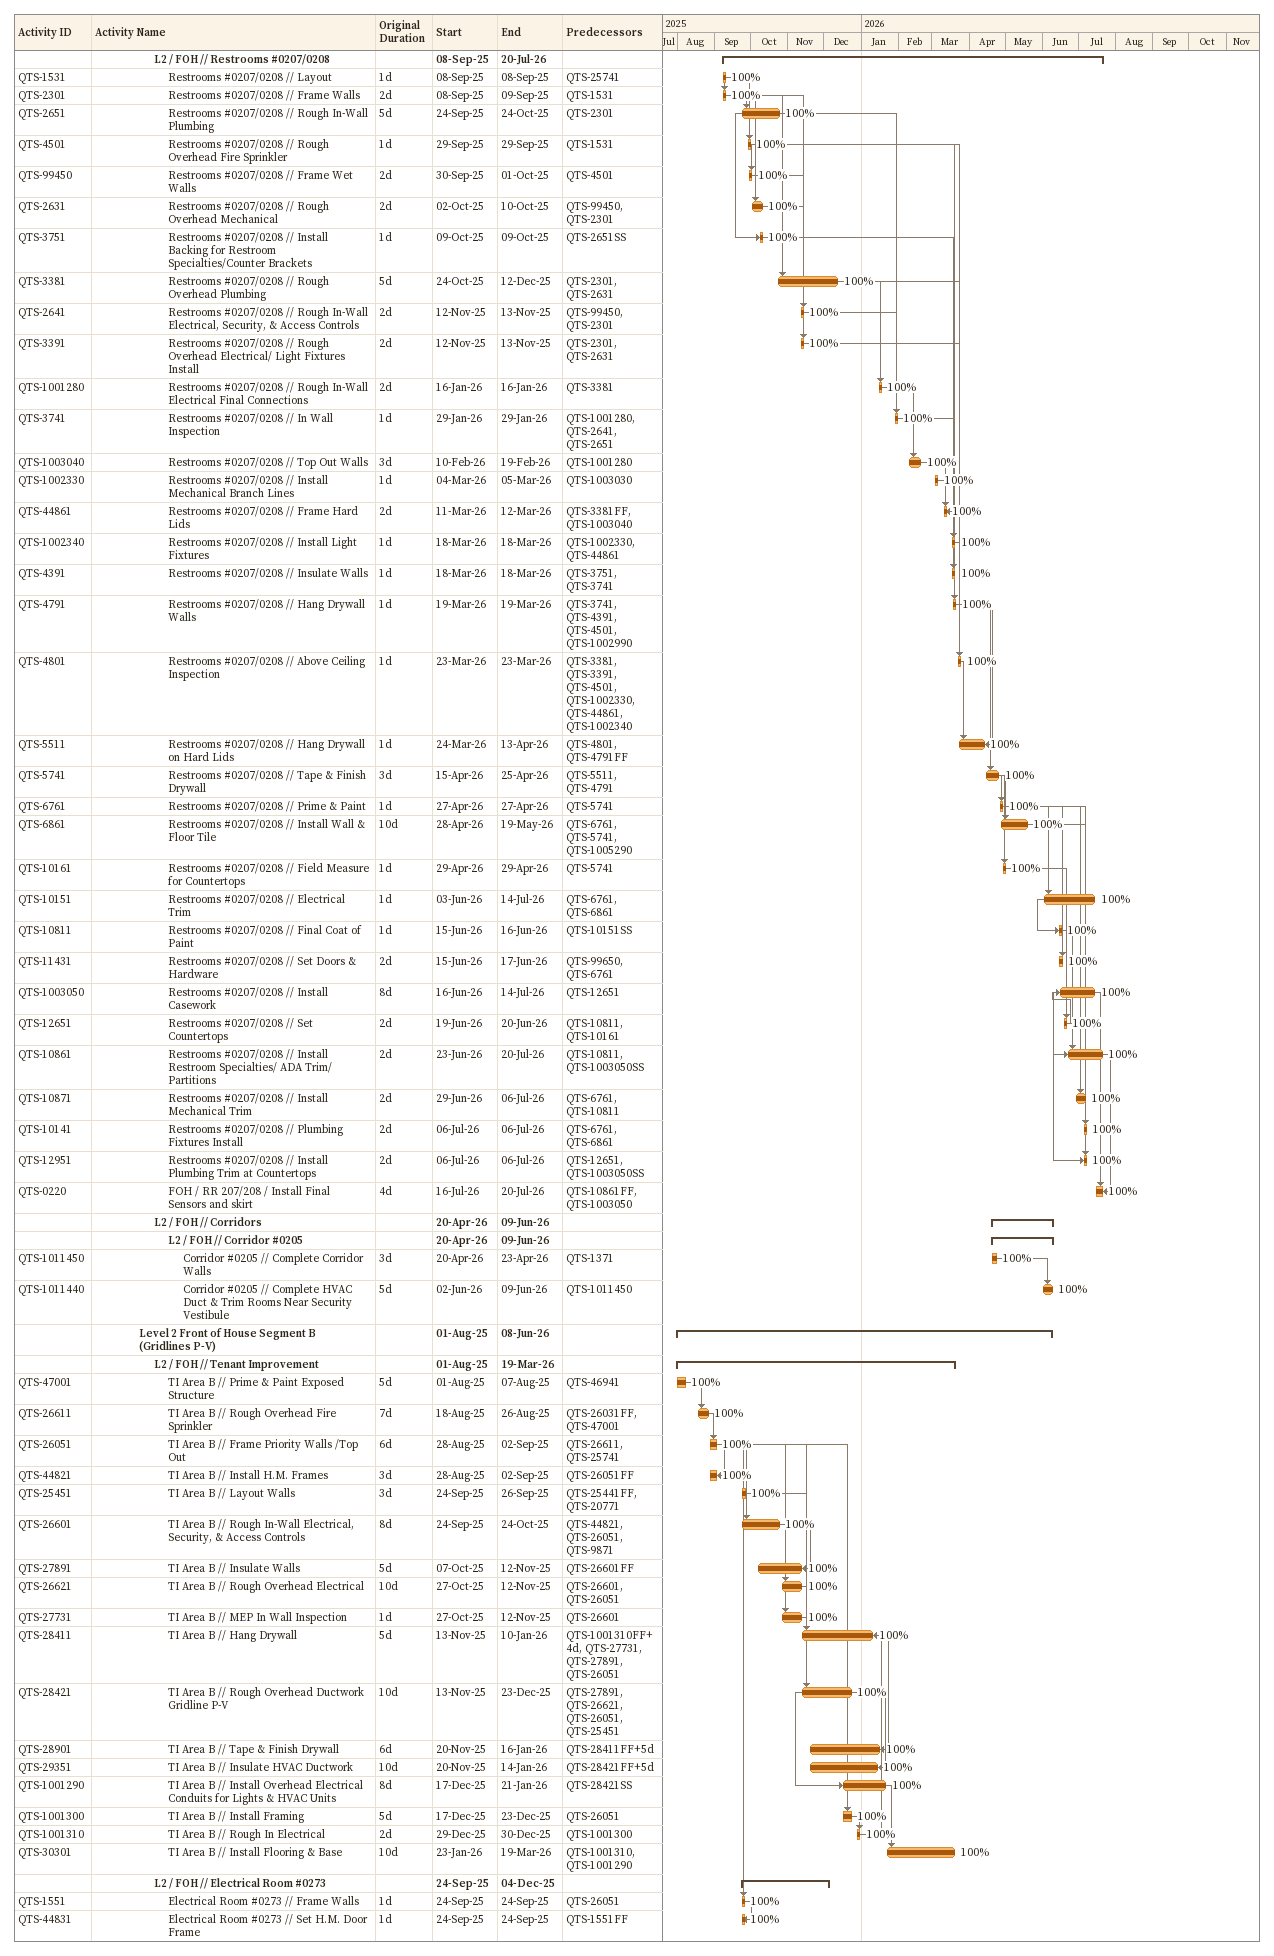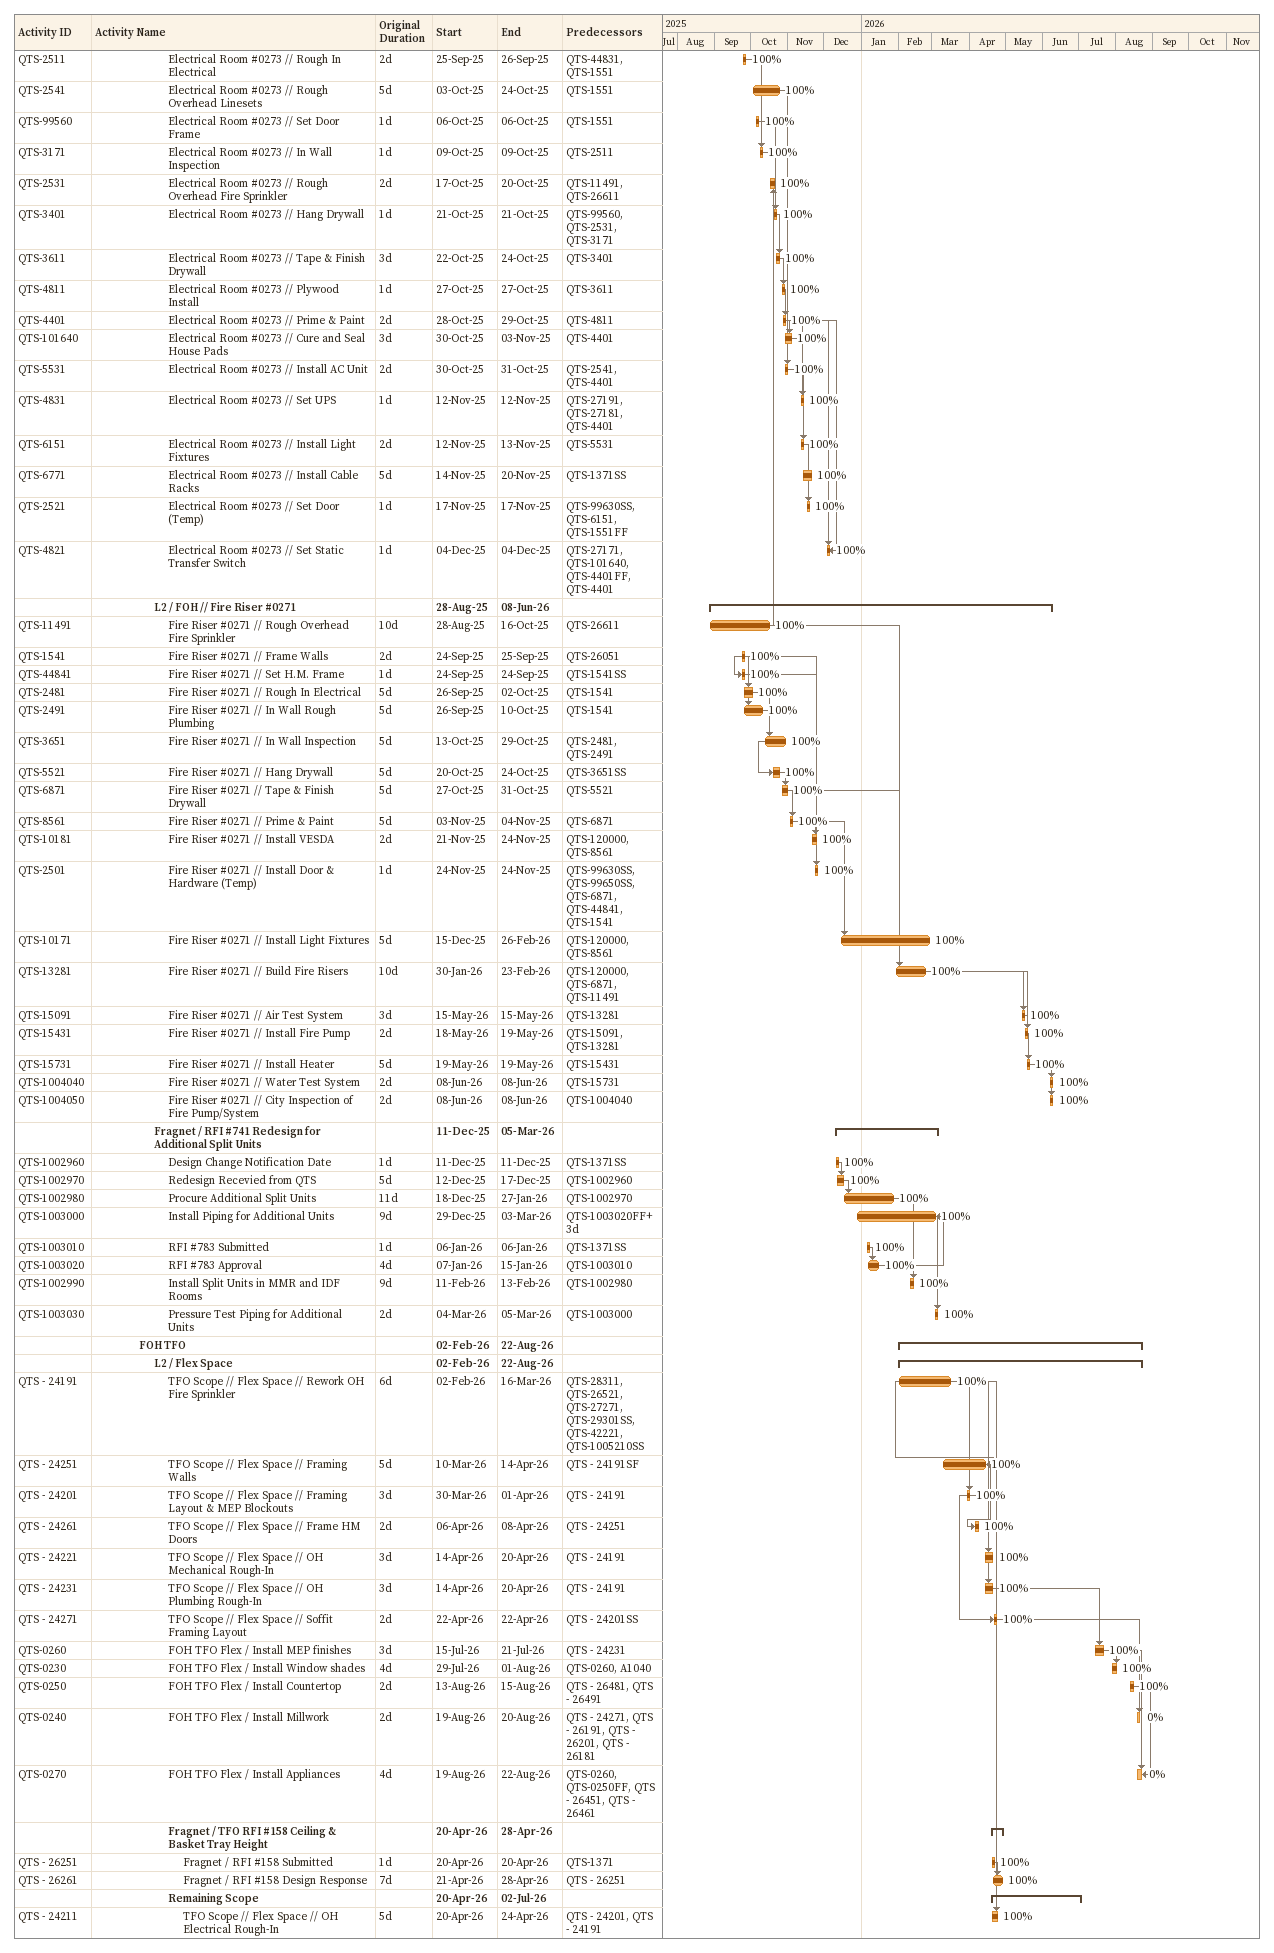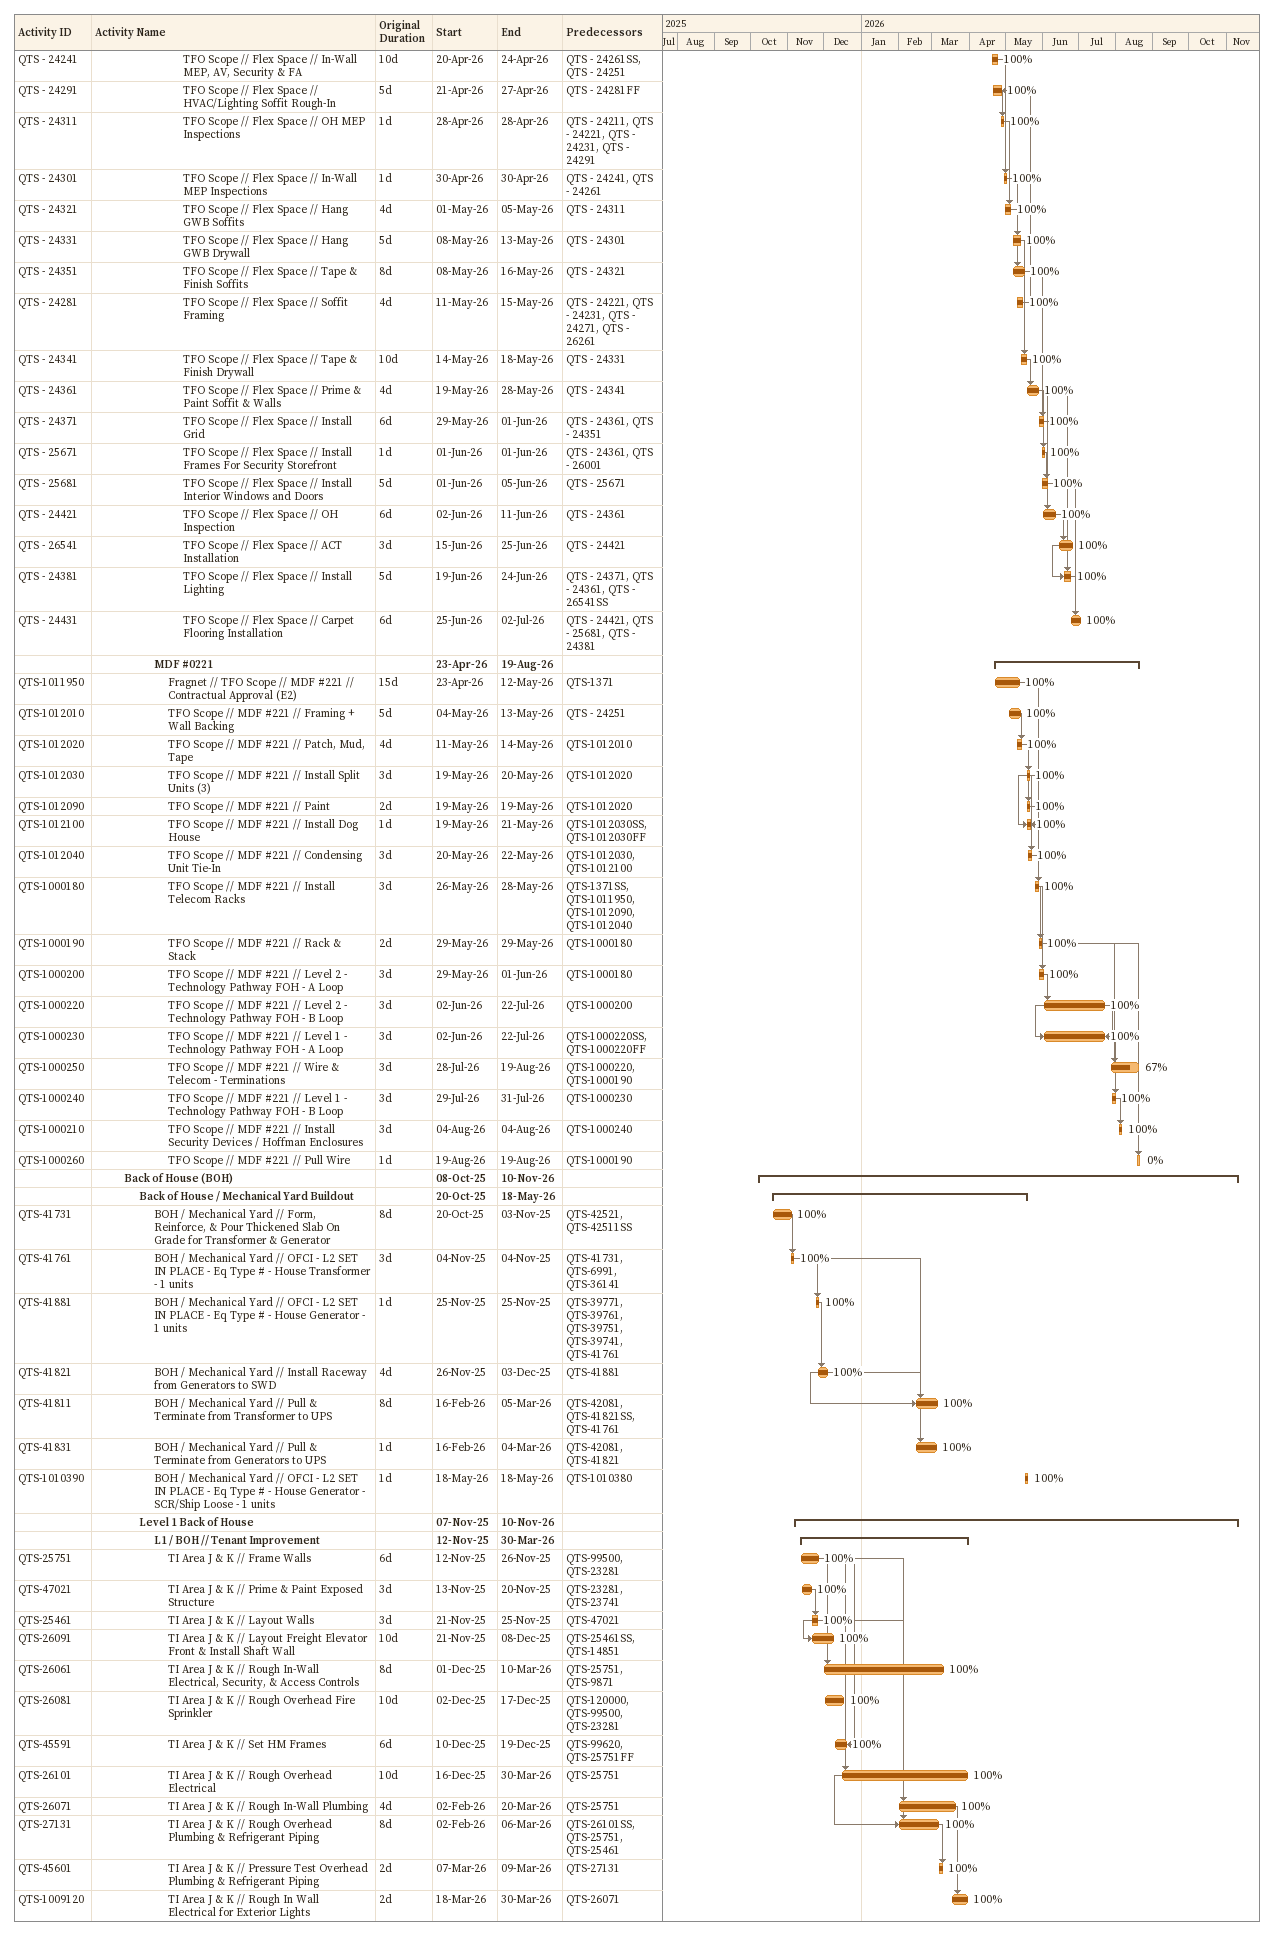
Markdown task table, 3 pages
| ID | Level | Task | Original duration | Start | Finish | Predecessors | % complete |
|---|---|---|---|---|---|---|---|
|  | 5 | **L2 / FOH // Restrooms #0207/0208** |  | 2025-09-08 | 2026-07-20 |  |  |
| QTS-1531 | 6 | Restrooms #0207/0208 // Layout | 1d | 2025-09-08 | 2025-09-08 | QTS-25741 | 100 |
| QTS-2301 | 6 | Restrooms #0207/0208 // Frame Walls | 2d | 2025-09-08 | 2025-09-09 | QTS-1531 | 100 |
| QTS-2651 | 6 | Restrooms #0207/0208 // Rough In-Wall Plumbing | 5d | 2025-09-24 | 2025-10-24 | QTS-2301 | 100 |
| QTS-4501 | 6 | Restrooms #0207/0208 // Rough Overhead Fire Sprinkler | 1d | 2025-09-29 | 2025-09-29 | QTS-1531 | 100 |
| QTS-99450 | 6 | Restrooms #0207/0208 // Frame Wet Walls | 2d | 2025-09-30 | 2025-10-01 | QTS-4501 | 100 |
| QTS-2631 | 6 | Restrooms #0207/0208 // Rough Overhead Mechanical | 2d | 2025-10-02 | 2025-10-10 | QTS-99450, QTS-2301 | 100 |
| QTS-3751 | 6 | Restrooms #0207/0208 // Install Backing for Restroom Specialties/Counter Brackets | 1d | 2025-10-09 | 2025-10-09 | QTS-2651SS | 100 |
| QTS-3381 | 6 | Restrooms #0207/0208 // Rough Overhead Plumbing | 5d | 2025-10-24 | 2025-12-12 | QTS-2301, QTS-2631 | 100 |
| QTS-2641 | 6 | Restrooms #0207/0208 // Rough In-Wall Electrical, Security, & Access Controls | 2d | 2025-11-12 | 2025-11-13 | QTS-99450, QTS-2301 | 100 |
| QTS-3391 | 6 | Restrooms #0207/0208 // Rough Overhead Electrical/ Light Fixtures Install | 2d | 2025-11-12 | 2025-11-13 | QTS-2301, QTS-2631 | 100 |
| QTS-1001280 | 6 | Restrooms #0207/0208 // Rough In-Wall Electrical Final Connections | 2d | 2026-01-16 | 2026-01-16 | QTS-3381 | 100 |
| QTS-3741 | 6 | Restrooms #0207/0208 // In Wall Inspection | 1d | 2026-01-29 | 2026-01-29 | QTS-1001280, QTS-2641, QTS-2651 | 100 |
| QTS-1003040 | 6 | Restrooms #0207/0208 // Top Out Walls | 3d | 2026-02-10 | 2026-02-19 | QTS-1001280 | 100 |
| QTS-1002330 | 6 | Restrooms #0207/0208 // Install Mechanical Branch Lines | 1d | 2026-03-04 | 2026-03-05 | QTS-1003030 | 100 |
| QTS-44861 | 6 | Restrooms #0207/0208 // Frame Hard Lids | 2d | 2026-03-11 | 2026-03-12 | QTS-3381FF, QTS-1003040 | 100 |
| QTS-1002340 | 6 | Restrooms #0207/0208 // Install Light Fixtures | 1d | 2026-03-18 | 2026-03-18 | QTS-1002330, QTS-44861 | 100 |
| QTS-4391 | 6 | Restrooms #0207/0208 // Insulate Walls | 1d | 2026-03-18 | 2026-03-18 | QTS-3751, QTS-3741 | 100 |
| QTS-4791 | 6 | Restrooms #0207/0208 // Hang Drywall Walls | 1d | 2026-03-19 | 2026-03-19 | QTS-3741, QTS-4391, QTS-4501, QTS-1002990 | 100 |
| QTS-4801 | 6 | Restrooms #0207/0208 // Above Ceiling Inspection | 1d | 2026-03-23 | 2026-03-23 | QTS-3381, QTS-3391, QTS-4501, QTS-1002330, QTS-44861, QTS-1002340 | 100 |
| QTS-5511 | 6 | Restrooms #0207/0208 // Hang Drywall on Hard Lids | 1d | 2026-03-24 | 2026-04-13 | QTS-4801, QTS-4791FF | 100 |
| QTS-5741 | 6 | Restrooms #0207/0208 // Tape & Finish Drywall | 3d | 2026-04-15 | 2026-04-25 | QTS-5511, QTS-4791 | 100 |
| QTS-6761 | 6 | Restrooms #0207/0208 // Prime & Paint | 1d | 2026-04-27 | 2026-04-27 | QTS-5741 | 100 |
| QTS-6861 | 6 | Restrooms #0207/0208 // Install Wall & Floor Tile | 10d | 2026-04-28 | 2026-05-19 | QTS-6761, QTS-5741, QTS-1005290 | 100 |
| QTS-10161 | 6 | Restrooms #0207/0208 // Field Measure for Countertops | 1d | 2026-04-29 | 2026-04-29 | QTS-5741 | 100 |
| QTS-10151 | 6 | Restrooms #0207/0208 // Electrical Trim | 1d | 2026-06-03 | 2026-07-14 | QTS-6761, QTS-6861 | 100 |
| QTS-10811 | 6 | Restrooms #0207/0208 // Final Coat of Paint | 1d | 2026-06-15 | 2026-06-16 | QTS-10151SS | 100 |
| QTS-11431 | 6 | Restrooms #0207/0208 // Set Doors & Hardware | 2d | 2026-06-15 | 2026-06-17 | QTS-99650, QTS-6761 | 100 |
| QTS-1003050 | 6 | Restrooms #0207/0208 // Install Casework | 8d | 2026-06-16 | 2026-07-14 | QTS-12651 | 100 |
| QTS-12651 | 6 | Restrooms #0207/0208 // Set Countertops | 2d | 2026-06-19 | 2026-06-20 | QTS-10811, QTS-10161 | 100 |
| QTS-10861 | 6 | Restrooms #0207/0208 // Install Restroom Specialties/ ADA Trim/ Partitions | 2d | 2026-06-23 | 2026-07-20 | QTS-10811, QTS-1003050SS | 100 |
| QTS-10871 | 6 | Restrooms #0207/0208 // Install Mechanical Trim | 2d | 2026-06-29 | 2026-07-06 | QTS-6761, QTS-10811 | 100 |
| QTS-10141 | 6 | Restrooms #0207/0208 // Plumbing Fixtures Install | 2d | 2026-07-06 | 2026-07-06 | QTS-6761, QTS-6861 | 100 |
| QTS-12951 | 6 | Restrooms #0207/0208 // Install Plumbing Trim at Countertops | 2d | 2026-07-06 | 2026-07-06 | QTS-12651, QTS-1003050SS | 100 |
| QTS-0220 | 6 | FOH / RR 207/208 / Install Final Sensors and skirt | 4d | 2026-07-16 | 2026-07-20 | QTS-10861FF, QTS-1003050 | 100 |
|  | 5 | **L2 / FOH // Corridors** |  | 2026-04-20 | 2026-06-09 |  |  |
|  | 6 | **L2 / FOH // Corridor #0205** |  | 2026-04-20 | 2026-06-09 |  |  |
| QTS-1011450 | 7 | Corridor #0205 // Complete Corridor Walls | 3d | 2026-04-20 | 2026-04-23 | QTS-1371 | 100 |
| QTS-1011440 | 7 | Corridor #0205 // Complete HVAC Duct & Trim Rooms Near Security Vestibule | 5d | 2026-06-02 | 2026-06-09 | QTS-1011450 | 100 |
|  | 4 | **Level 2 Front of House Segment B (Gridlines P-V)** |  | 2025-08-01 | 2026-06-08 |  |  |
|  | 5 | **L2 / FOH // Tenant Improvement** |  | 2025-08-01 | 2026-03-19 |  |  |
| QTS-47001 | 6 | TI Area B // Prime & Paint Exposed Structure | 5d | 2025-08-01 | 2025-08-07 | QTS-46941 | 100 |
| QTS-26611 | 6 | TI Area B // Rough Overhead Fire Sprinkler | 7d | 2025-08-18 | 2025-08-26 | QTS-26031FF, QTS-47001 | 100 |
| QTS-26051 | 6 | TI Area B // Frame Priority Walls /Top Out | 6d | 2025-08-28 | 2025-09-02 | QTS-26611, QTS-25741 | 100 |
| QTS-44821 | 6 | TI Area B // Install H.M. Frames | 3d | 2025-08-28 | 2025-09-02 | QTS-26051FF | 100 |
| QTS-25451 | 6 | TI Area B // Layout Walls | 3d | 2025-09-24 | 2025-09-26 | QTS-25441FF, QTS-20771 | 100 |
| QTS-26601 | 6 | TI Area B // Rough In-Wall Electrical, Security, & Access Controls | 8d | 2025-09-24 | 2025-10-24 | QTS-44821, QTS-26051, QTS-9871 | 100 |
| QTS-27891 | 6 | TI Area B // Insulate Walls | 5d | 2025-10-07 | 2025-11-12 | QTS-26601FF | 100 |
| QTS-26621 | 6 | TI Area B // Rough Overhead Electrical | 10d | 2025-10-27 | 2025-11-12 | QTS-26601, QTS-26051 | 100 |
| QTS-27731 | 6 | TI Area B // MEP In Wall Inspection | 1d | 2025-10-27 | 2025-11-12 | QTS-26601 | 100 |
| QTS-28411 | 6 | TI Area B // Hang Drywall | 5d | 2025-11-13 | 2026-01-10 | QTS-1001310FF+4d, QTS-27731, QTS-27891, QTS-26051 | 100 |
| QTS-28421 | 6 | TI Area B // Rough Overhead Ductwork Gridline P-V | 10d | 2025-11-13 | 2025-12-23 | QTS-27891, QTS-26621, QTS-26051, QTS-25451 | 100 |
| QTS-28901 | 6 | TI Area B // Tape & Finish Drywall | 6d | 2025-11-20 | 2026-01-16 | QTS-28411FF+5d | 100 |
| QTS-29351 | 6 | TI Area B // Insulate HVAC Ductwork | 10d | 2025-11-20 | 2026-01-14 | QTS-28421FF+5d | 100 |
| QTS-1001290 | 6 | TI Area B // Install Overhead Electrical Conduits for Lights & HVAC Units | 8d | 2025-12-17 | 2026-01-21 | QTS-28421SS | 100 |
| QTS-1001300 | 6 | TI Area B // Install Framing | 5d | 2025-12-17 | 2025-12-23 | QTS-26051 | 100 |
| QTS-1001310 | 6 | TI Area B // Rough In Electrical | 2d | 2025-12-29 | 2025-12-30 | QTS-1001300 | 100 |
| QTS-30301 | 6 | TI Area B // Install Flooring & Base | 10d | 2026-01-23 | 2026-03-19 | QTS-1001310, QTS-1001290 | 100 |
|  | 5 | **L2 / FOH // Electrical Room #0273** |  | 2025-09-24 | 2025-12-04 |  |  |
| QTS-1551 | 6 | Electrical Room #0273 // Frame Walls | 1d | 2025-09-24 | 2025-09-24 | QTS-26051 | 100 |
| QTS-44831 | 6 | Electrical Room #0273 // Set H.M. Door Frame | 1d | 2025-09-24 | 2025-09-24 | QTS-1551FF | 100 |
| QTS-2511 | 6 | Electrical Room #0273 // Rough In Electrical | 2d | 2025-09-25 | 2025-09-26 | QTS-44831, QTS-1551 | 100 |
| QTS-2541 | 6 | Electrical Room #0273 // Rough Overhead Linesets | 5d | 2025-10-03 | 2025-10-24 | QTS-1551 | 100 |
| QTS-99560 | 6 | Electrical Room #0273 // Set Door Frame | 1d | 2025-10-06 | 2025-10-06 | QTS-1551 | 100 |
| QTS-3171 | 6 | Electrical Room #0273 // In Wall Inspection | 1d | 2025-10-09 | 2025-10-09 | QTS-2511 | 100 |
| QTS-2531 | 6 | Electrical Room #0273 // Rough Overhead Fire Sprinkler | 2d | 2025-10-17 | 2025-10-20 | QTS-11491, QTS-26611 | 100 |
| QTS-3401 | 6 | Electrical Room #0273 // Hang Drywall | 1d | 2025-10-21 | 2025-10-21 | QTS-99560, QTS-2531, QTS-3171 | 100 |
| QTS-3611 | 6 | Electrical Room #0273 // Tape & Finish Drywall | 3d | 2025-10-22 | 2025-10-24 | QTS-3401 | 100 |
| QTS-4811 | 6 | Electrical Room #0273 // Plywood Install | 1d | 2025-10-27 | 2025-10-27 | QTS-3611 | 100 |
| QTS-4401 | 6 | Electrical Room #0273 // Prime & Paint | 2d | 2025-10-28 | 2025-10-29 | QTS-4811 | 100 |
| QTS-101640 | 6 | Electrical Room #0273 // Cure and Seal House Pads | 3d | 2025-10-30 | 2025-11-03 | QTS-4401 | 100 |
| QTS-5531 | 6 | Electrical Room #0273 // Install AC Unit | 2d | 2025-10-30 | 2025-10-31 | QTS-2541, QTS-4401 | 100 |
| QTS-4831 | 6 | Electrical Room #0273 // Set UPS | 1d | 2025-11-12 | 2025-11-12 | QTS-27191, QTS-27181, QTS-4401 | 100 |
| QTS-6151 | 6 | Electrical Room #0273 // Install Light Fixtures | 2d | 2025-11-12 | 2025-11-13 | QTS-5531 | 100 |
| QTS-6771 | 6 | Electrical Room #0273 // Install Cable Racks | 5d | 2025-11-14 | 2025-11-20 | QTS-1371SS | 100 |
| QTS-2521 | 6 | Electrical Room #0273 // Set Door (Temp) | 1d | 2025-11-17 | 2025-11-17 | QTS-99630SS, QTS-6151, QTS-1551FF | 100 |
| QTS-4821 | 6 | Electrical Room #0273 // Set Static Transfer Switch | 1d | 2025-12-04 | 2025-12-04 | QTS-27171, QTS-101640, QTS-4401FF, QTS-4401 | 100 |
|  | 5 | **L2 / FOH // Fire Riser #0271** |  | 2025-08-28 | 2026-06-08 |  |  |
| QTS-11491 | 6 | Fire Riser #0271 // Rough Overhead Fire Sprinkler | 10d | 2025-08-28 | 2025-10-16 | QTS-26611 | 100 |
| QTS-1541 | 6 | Fire Riser #0271 // Frame Walls | 2d | 2025-09-24 | 2025-09-25 | QTS-26051 | 100 |
| QTS-44841 | 6 | Fire Riser #0271 // Set H.M. Frame | 1d | 2025-09-24 | 2025-09-24 | QTS-1541SS | 100 |
| QTS-2481 | 6 | Fire Riser #0271 // Rough In Electrical | 5d | 2025-09-26 | 2025-10-02 | QTS-1541 | 100 |
| QTS-2491 | 6 | Fire Riser #0271 // In Wall Rough Plumbing | 5d | 2025-09-26 | 2025-10-10 | QTS-1541 | 100 |
| QTS-3651 | 6 | Fire Riser #0271 // In Wall Inspection | 5d | 2025-10-13 | 2025-10-29 | QTS-2481, QTS-2491 | 100 |
| QTS-5521 | 6 | Fire Riser #0271 // Hang Drywall | 5d | 2025-10-20 | 2025-10-24 | QTS-3651SS | 100 |
| QTS-6871 | 6 | Fire Riser #0271 // Tape & Finish Drywall | 5d | 2025-10-27 | 2025-10-31 | QTS-5521 | 100 |
| QTS-8561 | 6 | Fire Riser #0271 // Prime & Paint | 5d | 2025-11-03 | 2025-11-04 | QTS-6871 | 100 |
| QTS-10181 | 6 | Fire Riser #0271 // Install VESDA | 2d | 2025-11-21 | 2025-11-24 | QTS-120000, QTS-8561 | 100 |
| QTS-2501 | 6 | Fire Riser #0271 // Install Door & Hardware (Temp) | 1d | 2025-11-24 | 2025-11-24 | QTS-99630SS, QTS-99650SS, QTS-6871, QTS-44841, QTS-1541 | 100 |
| QTS-10171 | 6 | Fire Riser #0271 // Install Light Fixtures | 5d | 2025-12-15 | 2026-02-26 | QTS-120000, QTS-8561 | 100 |
| QTS-13281 | 6 | Fire Riser #0271 // Build Fire Risers | 10d | 2026-01-30 | 2026-02-23 | QTS-120000, QTS-6871, QTS-11491 | 100 |
| QTS-15091 | 6 | Fire Riser #0271 // Air Test System | 3d | 2026-05-15 | 2026-05-15 | QTS-13281 | 100 |
| QTS-15431 | 6 | Fire Riser #0271 // Install Fire Pump | 2d | 2026-05-18 | 2026-05-19 | QTS-15091, QTS-13281 | 100 |
| QTS-15731 | 6 | Fire Riser #0271 // Install Heater | 5d | 2026-05-19 | 2026-05-19 | QTS-15431 | 100 |
| QTS-1004040 | 6 | Fire Riser #0271 // Water Test System | 2d | 2026-06-08 | 2026-06-08 | QTS-15731 | 100 |
| QTS-1004050 | 6 | Fire Riser #0271 // City Inspection of Fire Pump/System | 2d | 2026-06-08 | 2026-06-08 | QTS-1004040 | 100 |
|  | 5 | **Fragnet / RFI #741 Redesign for Additional Split Units** |  | 2025-12-11 | 2026-03-05 |  |  |
| QTS-1002960 | 6 | Design Change Notification Date | 1d | 2025-12-11 | 2025-12-11 | QTS-1371SS | 100 |
| QTS-1002970 | 6 | Redesign Recevied from QTS | 5d | 2025-12-12 | 2025-12-17 | QTS-1002960 | 100 |
| QTS-1002980 | 6 | Procure Additional Split Units | 11d | 2025-12-18 | 2026-01-27 | QTS-1002970 | 100 |
| QTS-1003000 | 6 | Install Piping for Additional Units | 9d | 2025-12-29 | 2026-03-03 | QTS-1003020FF+3d | 100 |
| QTS-1003010 | 6 | RFI #783 Submitted | 1d | 2026-01-06 | 2026-01-06 | QTS-1371SS | 100 |
| QTS-1003020 | 6 | RFI #783 Approval | 4d | 2026-01-07 | 2026-01-15 | QTS-1003010 | 100 |
| QTS-1002990 | 6 | Install Split Units in MMR and IDF Rooms | 9d | 2026-02-11 | 2026-02-13 | QTS-1002980 | 100 |
| QTS-1003030 | 6 | Pressure Test Piping for Additional Units | 2d | 2026-03-04 | 2026-03-05 | QTS-1003000 | 100 |
|  | 4 | **FOH TFO** |  | 2026-02-02 | 2026-08-22 |  |  |
|  | 5 | **L2 / Flex Space** |  | 2026-02-02 | 2026-08-22 |  |  |
| QTS - 24191 | 6 | TFO Scope // Flex Space // Rework OH Fire Sprinkler | 6d | 2026-02-02 | 2026-03-16 | QTS-28311, QTS-26521, QTS-27271, QTS-29301SS, QTS-42221, QTS-1005210SS | 100 |
| QTS - 24251 | 6 | TFO Scope // Flex Space // Framing Walls | 5d | 2026-03-10 | 2026-04-14 | QTS - 24191SF | 100 |
| QTS - 24201 | 6 | TFO Scope // Flex Space // Framing Layout & MEP Blockouts | 3d | 2026-03-30 | 2026-04-01 | QTS - 24191 | 100 |
| QTS - 24261 | 6 | TFO Scope // Flex Space // Frame HM Doors | 2d | 2026-04-06 | 2026-04-08 | QTS - 24251 | 100 |
| QTS - 24221 | 6 | TFO Scope // Flex Space // OH Mechanical Rough-In | 3d | 2026-04-14 | 2026-04-20 | QTS - 24191 | 100 |
| QTS - 24231 | 6 | TFO Scope // Flex Space // OH Plumbing Rough-In | 3d | 2026-04-14 | 2026-04-20 | QTS - 24191 | 100 |
| QTS - 24271 | 6 | TFO Scope // Flex Space // Soffit Framing Layout | 2d | 2026-04-22 | 2026-04-22 | QTS - 24201SS | 100 |
| QTS-0260 | 6 | FOH TFO Flex / Install MEP finishes | 3d | 2026-07-15 | 2026-07-21 | QTS - 24231 | 100 |
| QTS-0230 | 6 | FOH TFO Flex / Install Window shades | 4d | 2026-07-29 | 2026-08-01 | QTS-0260, A1040 | 100 |
| QTS-0250 | 6 | FOH TFO Flex / Install Countertop | 2d | 2026-08-13 | 2026-08-15 | QTS - 26481, QTS - 26491 | 100 |
| QTS-0240 | 6 | FOH TFO Flex / Install Millwork | 2d | 2026-08-19 | 2026-08-20 | QTS - 24271, QTS - 26191, QTS - 26201, QTS - 26181 | 0 |
| QTS-0270 | 6 | FOH TFO Flex / Install Appliances | 4d | 2026-08-19 | 2026-08-22 | QTS-0260, QTS-0250FF, QTS - 26451, QTS - 26461 | 0 |
|  | 6 | **Fragnet / TFO RFI #158 Ceiling & Basket Tray Height** |  | 2026-04-20 | 2026-04-28 |  |  |
| QTS - 26251 | 7 | Fragnet / RFI #158 Submitted | 1d | 2026-04-20 | 2026-04-20 | QTS-1371 | 100 |
| QTS - 26261 | 7 | Fragnet / RFI #158 Design Response | 7d | 2026-04-21 | 2026-04-28 | QTS - 26251 | 100 |
|  | 6 | **Remaining Scope** |  | 2026-04-20 | 2026-07-02 |  |  |
| QTS - 24211 | 7 | TFO Scope // Flex Space // OH Electrical Rough-In | 5d | 2026-04-20 | 2026-04-24 | QTS - 24201, QTS - 24191 | 100 |
| QTS - 24241 | 7 | TFO Scope // Flex Space // In-Wall MEP, AV, Security & FA | 10d | 2026-04-20 | 2026-04-24 | QTS - 24261SS, QTS - 24251 | 100 |
| QTS - 24291 | 7 | TFO Scope // Flex Space // HVAC/Lighting Soffit Rough-In | 5d | 2026-04-21 | 2026-04-27 | QTS - 24281FF | 100 |
| QTS - 24311 | 7 | TFO Scope // Flex Space // OH MEP Inspections | 1d | 2026-04-28 | 2026-04-28 | QTS - 24211, QTS - 24221, QTS - 24231, QTS - 24291 | 100 |
| QTS - 24301 | 7 | TFO Scope // Flex Space // In-Wall MEP Inspections | 1d | 2026-04-30 | 2026-04-30 | QTS - 24241, QTS - 24261 | 100 |
| QTS - 24321 | 7 | TFO Scope // Flex Space // Hang GWB Soffits | 4d | 2026-05-01 | 2026-05-05 | QTS - 24311 | 100 |
| QTS - 24331 | 7 | TFO Scope // Flex Space // Hang GWB Drywall | 5d | 2026-05-08 | 2026-05-13 | QTS - 24301 | 100 |
| QTS - 24351 | 7 | TFO Scope // Flex Space // Tape & Finish Soffits | 8d | 2026-05-08 | 2026-05-16 | QTS - 24321 | 100 |
| QTS - 24281 | 7 | TFO Scope // Flex Space // Soffit Framing | 4d | 2026-05-11 | 2026-05-15 | QTS - 24221, QTS - 24231, QTS - 24271, QTS - 26261 | 100 |
| QTS - 24341 | 7 | TFO Scope // Flex Space // Tape & Finish Drywall | 10d | 2026-05-14 | 2026-05-18 | QTS - 24331 | 100 |
| QTS - 24361 | 7 | TFO Scope // Flex Space // Prime & Paint Soffit & Walls | 4d | 2026-05-19 | 2026-05-28 | QTS - 24341 | 100 |
| QTS - 24371 | 7 | TFO Scope // Flex Space // Install Grid | 6d | 2026-05-29 | 2026-06-01 | QTS - 24361, QTS - 24351 | 100 |
| QTS - 25671 | 7 | TFO Scope // Flex Space // Install Frames For Security Storefront | 1d | 2026-06-01 | 2026-06-01 | QTS - 24361, QTS - 26001 | 100 |
| QTS - 25681 | 7 | TFO Scope // Flex Space // Install Interior Windows and Doors | 5d | 2026-06-01 | 2026-06-05 | QTS - 25671 | 100 |
| QTS - 24421 | 7 | TFO Scope // Flex Space // OH Inspection | 6d | 2026-06-02 | 2026-06-11 | QTS - 24361 | 100 |
| QTS - 26541 | 7 | TFO Scope // Flex Space // ACT Installation | 3d | 2026-06-15 | 2026-06-25 | QTS - 24421 | 100 |
| QTS - 24381 | 7 | TFO Scope // Flex Space // Install Lighting | 5d | 2026-06-19 | 2026-06-24 | QTS - 24371, QTS - 24361, QTS - 26541SS | 100 |
| QTS - 24431 | 7 | TFO Scope // Flex Space // Carpet Flooring Installation | 6d | 2026-06-25 | 2026-07-02 | QTS - 24421, QTS - 25681, QTS - 24381 | 100 |
|  | 5 | **MDF #0221** |  | 2026-04-23 | 2026-08-19 |  |  |
| QTS-1011950 | 6 | Fragnet // TFO Scope // MDF #221 // Contractual Approval (E2) | 15d | 2026-04-23 | 2026-05-12 | QTS-1371 | 100 |
| QTS-1012010 | 6 | TFO Scope // MDF #221 // Framing + Wall Backing | 5d | 2026-05-04 | 2026-05-13 | QTS - 24251 | 100 |
| QTS-1012020 | 6 | TFO Scope // MDF #221 // Patch, Mud, Tape | 4d | 2026-05-11 | 2026-05-14 | QTS-1012010 | 100 |
| QTS-1012030 | 6 | TFO Scope // MDF #221 // Install Split Units (3) | 3d | 2026-05-19 | 2026-05-20 | QTS-1012020 | 100 |
| QTS-1012090 | 6 | TFO Scope // MDF #221 // Paint | 2d | 2026-05-19 | 2026-05-19 | QTS-1012020 | 100 |
| QTS-1012100 | 6 | TFO Scope // MDF #221 // Install Dog House | 1d | 2026-05-19 | 2026-05-21 | QTS-1012030SS, QTS-1012030FF | 100 |
| QTS-1012040 | 6 | TFO Scope // MDF #221 // Condensing Unit Tie-In | 3d | 2026-05-20 | 2026-05-22 | QTS-1012030, QTS-1012100 | 100 |
| QTS-1000180 | 6 | TFO Scope // MDF #221 // Install Telecom Racks | 3d | 2026-05-26 | 2026-05-28 | QTS-1371SS, QTS-1011950, QTS-1012090, QTS-1012040 | 100 |
| QTS-1000190 | 6 | TFO Scope // MDF #221 // Rack & Stack | 2d | 2026-05-29 | 2026-05-29 | QTS-1000180 | 100 |
| QTS-1000200 | 6 | TFO Scope // MDF #221 // Level 2 - Technology Pathway FOH - A Loop | 3d | 2026-05-29 | 2026-06-01 | QTS-1000180 | 100 |
| QTS-1000220 | 6 | TFO Scope // MDF #221 // Level 2 - Technology Pathway FOH - B Loop | 3d | 2026-06-02 | 2026-07-22 | QTS-1000200 | 100 |
| QTS-1000230 | 6 | TFO Scope // MDF #221 // Level 1 - Technology Pathway FOH - A Loop | 3d | 2026-06-02 | 2026-07-22 | QTS-1000220SS, QTS-1000220FF | 100 |
| QTS-1000250 | 6 | TFO Scope // MDF #221 // Wire & Telecom - Terminations | 3d | 2026-07-28 | 2026-08-19 | QTS-1000220, QTS-1000190 | 67 |
| QTS-1000240 | 6 | TFO Scope // MDF #221 // Level 1 - Technology Pathway FOH - B Loop | 3d | 2026-07-29 | 2026-07-31 | QTS-1000230 | 100 |
| QTS-1000210 | 6 | TFO Scope // MDF #221 // Install Security Devices / Hoffman Enclosures | 3d | 2026-08-04 | 2026-08-04 | QTS-1000240 | 100 |
| QTS-1000260 | 6 | TFO Scope // MDF #221 // Pull Wire | 1d | 2026-08-19 | 2026-08-19 | QTS-1000190 | 0 |
|  | 3 | **Back of House (BOH)** |  | 2025-10-08 | 2026-11-10 |  |  |
|  | 4 | **Back of House / Mechanical Yard Buildout** |  | 2025-10-20 | 2026-05-18 |  |  |
| QTS-41731 | 5 | BOH / Mechanical Yard // Form, Reinforce, & Pour Thickened Slab On Grade for Transformer & Generator | 8d | 2025-10-20 | 2025-11-03 | QTS-42521, QTS-42511SS | 100 |
| QTS-41761 | 5 | BOH / Mechanical Yard // OFCI - L2 SET IN PLACE - Eq Type # - House Transformer - 1 units | 3d | 2025-11-04 | 2025-11-04 | QTS-41731, QTS-6991, QTS-36141 | 100 |
| QTS-41881 | 5 | BOH / Mechanical Yard // OFCI - L2 SET IN PLACE - Eq Type # - House Generator - 1 units | 1d | 2025-11-25 | 2025-11-25 | QTS-39771, QTS-39761, QTS-39751, QTS-39741, QTS-41761 | 100 |
| QTS-41821 | 5 | BOH / Mechanical Yard // Install Raceway from Generators to SWD | 4d | 2025-11-26 | 2025-12-03 | QTS-41881 | 100 |
| QTS-41811 | 5 | BOH / Mechanical Yard // Pull & Terminate from Transformer to UPS | 8d | 2026-02-16 | 2026-03-05 | QTS-42081, QTS-41821SS, QTS-41761 | 100 |
| QTS-41831 | 5 | BOH / Mechanical Yard // Pull & Terminate from Generators to UPS | 1d | 2026-02-16 | 2026-03-04 | QTS-42081, QTS-41821 | 100 |
| QTS-1010390 | 5 | BOH / Mechanical Yard // OFCI - L2 SET IN PLACE - Eq Type # - House Generator - SCR/Ship Loose - 1 units | 1d | 2026-05-18 | 2026-05-18 | QTS-1010380 | 100 |
|  | 4 | **Level 1 Back of House** |  | 2025-11-07 | 2026-11-10 |  |  |
|  | 5 | **L1 / BOH // Tenant Improvement** |  | 2025-11-12 | 2026-03-30 |  |  |
| QTS-25751 | 6 | TI Area J & K // Frame Walls | 6d | 2025-11-12 | 2025-11-26 | QTS-99500, QTS-23281 | 100 |
| QTS-47021 | 6 | TI Area J & K // Prime & Paint Exposed Structure | 3d | 2025-11-13 | 2025-11-20 | QTS-23281, QTS-23741 | 100 |
| QTS-25461 | 6 | TI Area J & K // Layout Walls | 3d | 2025-11-21 | 2025-11-25 | QTS-47021 | 100 |
| QTS-26091 | 6 | TI Area J & K // Layout Freight Elevator Front & Install Shaft Wall | 10d | 2025-11-21 | 2025-12-08 | QTS-25461SS, QTS-14851 | 100 |
| QTS-26061 | 6 | TI Area J & K // Rough In-Wall Electrical, Security, & Access Controls | 8d | 2025-12-01 | 2026-03-10 | QTS-25751, QTS-9871 | 100 |
| QTS-26081 | 6 | TI Area J & K // Rough Overhead Fire Sprinkler | 10d | 2025-12-02 | 2025-12-17 | QTS-120000, QTS-99500, QTS-23281 | 100 |
| QTS-45591 | 6 | TI Area J & K // Set HM Frames | 6d | 2025-12-10 | 2025-12-19 | QTS-99620, QTS-25751FF | 100 |
| QTS-26101 | 6 | TI Area J & K // Rough Overhead Electrical | 10d | 2025-12-16 | 2026-03-30 | QTS-25751 | 100 |
| QTS-26071 | 6 | TI Area J & K // Rough In-Wall Plumbing | 4d | 2026-02-02 | 2026-03-20 | QTS-25751 | 100 |
| QTS-27131 | 6 | TI Area J & K // Rough Overhead Plumbing & Refrigerant Piping | 8d | 2026-02-02 | 2026-03-06 | QTS-26101SS, QTS-25751, QTS-25461 | 100 |
| QTS-45601 | 6 | TI Area J & K // Pressure Test Overhead Plumbing & Refrigerant Piping | 2d | 2026-03-07 | 2026-03-09 | QTS-27131 | 100 |
| QTS-1009120 | 6 | TI Area J & K // Rough In Wall Electrical for Exterior Lights | 2d | 2026-03-18 | 2026-03-30 | QTS-26071 | 100 |
